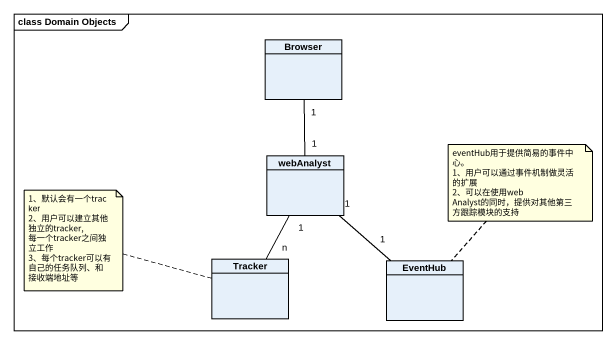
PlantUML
@startuml
mainframe class Domain Objects
hide circle
hide empty members
class Browser
class webAnalyst
class Tracker
class EventHub
Browser "1" -- "1" webAnalyst
webAnalyst "1" -- "n" Tracker
webAnalyst "1" -- "1" EventHub
note top of EventHub
  eventHub用于提供简易的事件中心。
  1、用户可以通过事件机制做灵活的扩展
  2、可以在使用webAnalyst的同时，提供对其他第三方跟踪模块的支持
end note
note left of Tracker
  1、默认会有一个tracker
  2、用户可以建立其他独立的tracker,每一个tracker之间独立工作
  3、每个tracker可以有自己的任务队列、和接收端地址等
end note
@enduml
